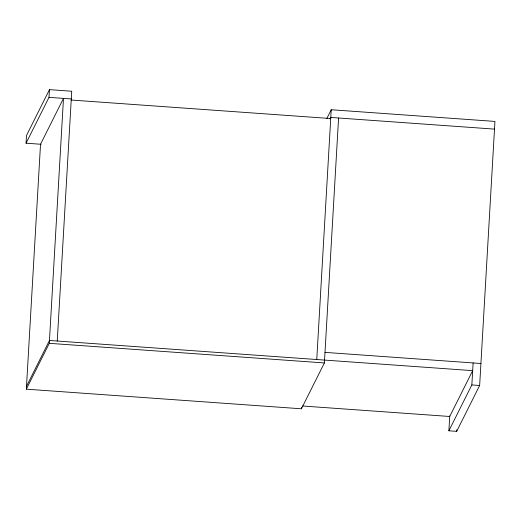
<?xml version="1.0" encoding="UTF-8"?>
<svg xmlns="http://www.w3.org/2000/svg" width="521" height="521" viewBox="0 0 521 521"><rect width="100%" height="100%" fill="white"/><g stroke="black" fill="none" stroke-linecap="round" stroke-linejoin="round"><path stroke-width="0.78" d="M41.166 144.278L26.05 143.197L26.499 135.493L49.456 89.651L71.729 91.24L57.251 341.021M26.337 389.174L40.527 144.232L63.484 98.384L49.293 343.326L26.337 389.174L301.425 408.79L324.388 362.942L338.578 118M26.05 143.197L49.007 97.349L49.456 89.651M301.425 408.79L301.509 407.357M316.755 359.529L331.232 109.742L494.95 121.413L479.646 385.507L456.689 431.349L448.894 430.795L449.753 415.862M456.689 431.349L456.78 429.779M448.894 430.795L471.85 384.947L473.127 362.942M26.499 386.315L49.456 340.467L472.677 370.646L449.721 416.487L302.401 405.989M326.856 118.475L331.232 109.742M330.053 118.899L330.783 117.44L494.501 129.117M49.007 97.349L71.286 98.938M71.221 100.039L330.718 118.541M325 352.378L480.922 363.495M49.293 343.326L324.388 362.942M471.85 384.947L479.646 385.507"/></g></svg>
